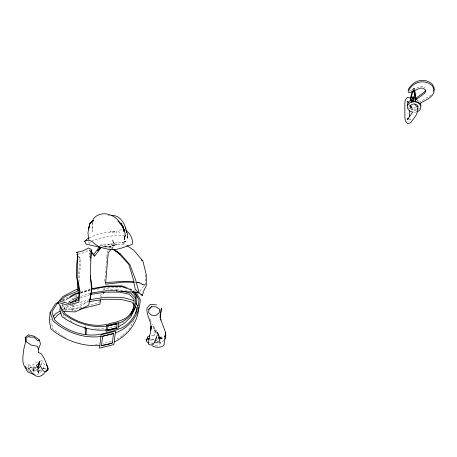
<?xml version="1.0" encoding="UTF-8"?>
<svg xmlns="http://www.w3.org/2000/svg" width="457" height="457" viewBox="0 0 457 457"><rect width="100%" height="100%" fill="white"/><g stroke="black" fill="none" stroke-linecap="round" stroke-linejoin="round"><path stroke-width="0.34" stroke-dasharray="2.29 1.71" d="M140.025 291.275L141.407 288.938L145.417 284.06L145.526 273.76M411.871 98.466L411.917 97.467L414.373 97.787M411.946 98.923L411.963 98.592M412.625 91.423L412.717 89.361L413.185 89.778L413.471 88.367L414.442 88.612L414.619 89.966M412.443 99.083C411.648 97.849 412.968 95.736 414.179 96.958M412.528 100.037L412.648 96.918M412.665 98.918L412.734 96.821M412.762 98.575L412.848 96.741M412.774 99.003L412.54 97.135M412.865 99.118L412.974 96.678M412.979 99.683L413.117 96.633M413.128 99.655L413.265 96.604M413.311 99.038L413.419 96.598M413.465 99.055L413.574 96.61M413.614 99.089L413.722 96.644M413.785 99.1L413.859 96.701M413.905 98.603L413.985 96.77M413.956 99.912L414.093 96.861M414.442 88.612L414.43 88.944L413.459 88.698M414.025 98.958L414.151 97.57M414.111 98.861L414.168 97.638L412.831 97.787M78.256 277.77L79.981 257.971L78.313 255.754M78.935 282.015L80.895 259.479L79.981 257.971M104.716 281.329L105.67 270.39M105.847 268.339L106.264 263.552M106.321 262.866L106.801 257.4M106.858 256.714L107.332 251.276L109.332 248.597M92.32 222.902L92.291 231.488L92.114 227.055L92.885 222.142M28.934 364.863L28.7 368.868L29.122 367.634L28.357 368.69L26.637 367.388M72.149 310.286L71.68 309.6L72.669 303.848M73.726 304.579L72.623 310.971L77.399 309.783M99.289 300.866L98.958 302.785L89.412 305.173M35.537 368.473L35.737 367.679L36.851 366.645L37.348 364.52L35.12 367.411L33.207 366.805L33.767 370.37L31.927 370.45L35.537 368.473L31.436 369.97M413.202 89.441L413.471 88.367M155.974 333.781L156.094 333.336M64.02 310.234L65.608 305.773M61.946 304.436L65.682 309.875L68.127 305.036M76.039 296.97L76.696 295.725L77.153 296.479M30.002 368.268L29.054 370.044L27.94 370.901M63.009 301.323L63.677 300.083L65.528 299.044M61.849 306.167L62.826 304.356M64.46 301.34L65.117 300.135M100.054 296.393L101.717 293.325M103.385 290.252L104.047 289.024L105.533 288.658L115.45 289.612M101.003 297.764L102.985 294.148M128.754 329.606L134.706 319.175M41.067 364.96L42.592 361.847L41.998 360.43L40.576 360.247L39.776 361.024M42.947 368.805L43.689 367.708L44.449 364.686L43.775 363.566L42.632 363.401L40.593 364.572M37.417 364.023C36.189 366.6 32.875 368.668 30.173 367.08L32.755 367.605L30.562 367.342L30.533 366.4M41.827 370.45L40.05 372.855L37.668 374.277L35.178 374.18M100.043 246.06L100.843 244.986L112.302 244.215L107.938 244.741C113.759 243.335 121.036 240.668 126.235 245.055M109.726 248.06L110.925 246.454M62.335 307.39L64.357 304.819M50.304 319.991L51.235 318.912M63.586 308.612L66.276 305.51M163.835 340.368L161.515 342.676L157.722 345.224L154.843 345.532L153.586 345.075M160.675 339.243L162.869 337.026L161.407 337.06L160.641 337.809L159.79 337.323M68.796 302.283L75.205 296.085L76.696 295.725M431.185 95.067L420.354 101.768L419.903 102.402L417.372 100.523M124.087 321.717L119.511 324.453M111.725 248.248L113.804 246.386M113.33 244.341L114.776 243.067M88.292 239.525L89.578 238.394M122.088 335.667L120.505 337.026L115.65 339.46M122.613 335.209L126.829 331.576M37.331 366.103C34.658 368.988 29.711 370.736 26.677 367.388M161.407 337.06L160.715 337.632L159.813 336.632M90.406 242.096L88.801 244.027L88.544 241.776M38.394 368.725L36.189 370.518L33.024 371.415M39.925 370.438L40.976 369.616M157.174 342.173L159.304 340.585M156.717 342.51L158.79 340.968M37.017 369.302L35.395 370.473L32.927 370.536L34.366 370.61L32.784 369.462L33.767 370.37M151.884 343.578L152.707 343.024M88.692 301.134L77.107 308.178L65.682 309.875M68.367 302.266L71.966 300.226M65.282 310.617L70.715 307.567L88.498 301.694M63.186 309.458L69.264 306.081L75.982 303.814M62.226 300.175L69.104 296.387M62.438 300.746L65.454 299.084M145.417 284.06L143.812 284.854L137.517 282.146L134.672 282.06M91.309 241.353C101.391 236.635 112.999 235.424 123.95 235.315M88.904 237.88C97.364 234.321 106.967 230.808 116.158 233.104L116.084 231.213L119.974 232.276L119.665 230.111L122.259 229.385M37.611 361.91C34.841 362.561 33.15 365.988 30.019 365.297L28.705 364.435L28.974 365.411M115.912 326.087L108.509 328.149M80.192 298.015L89.92 294.645M111.314 341.333L102.888 343.653M42.033 368.793L43.689 368.216L44.929 368.353L45.763 368.759L46.323 370.273M80.843 296.404L90.075 293.291M80.015 302.46L88.824 299.866M80.855 291.937L90.269 288.95M80.592 292.623L90.749 289.401M80.386 292.811L90.497 290.006M80.226 293.274L90.286 290.384M71.68 309.6L82.591 306.876M78.204 254.086L83.677 252.744L89.338 250.048L90.223 250.11M111.257 245.992L108.526 246.66L111.165 246.18M154.089 339.614L152.952 339.877L149.285 338.671M118.003 244.506L119.328 244.261L123.721 244.832L124.858 245.569M93.097 289.892L100.814 288.538M103.625 288.047L107.132 287.43L120.951 287.453M409.204 91.126L420.234 86.664L422.902 86.613L424.981 87.881M160.087 338.42L162.081 338.157M102.208 246.991L111.12 246.077M160.041 338.46L163.126 338.214L160.938 338.38L159.779 337.409L161.532 339.117L159.344 335.501M103.539 246.906L105.556 246.751L107.338 246.98L103.459 247.037L105.556 246.751L110.12 247.477L111.856 248.637M110.354 215.515L108.423 215.59L110.565 215.99M97.495 329.034L104.402 328.766M95.342 344.458L98.055 344.372M134.689 282.146L139.202 282.415L144.503 285.459L137.517 282.146M153.541 339.768L149.902 339.477M137.129 282.329L139.202 282.415L145.189 286.065M157.002 342.836L158.945 342.921M30.613 371.347L29.225 371.284L27.214 369.604M137.123 282.266L139.202 282.415M151.404 335.872L153.98 335.712L153.084 336.181L154.42 335.13L155.22 333.393L153.958 327.898L155.866 333.124M116.158 289.681L121.825 290.224M95.399 328.857L96.804 329.063M125.367 290.561L126.715 290.789M153.312 343.521L148.485 342.173M100.843 244.986L110.206 246.774L112.422 248.311M129.611 289.372L130.913 289.824L131.702 290.903M127.149 287.75L129.154 288.447M129.822 288.681L131.833 289.378L133.05 291.029M129.422 289.709L131.959 290.715M129.754 289.155L134.964 291.229M149.548 339.557L153.209 341.088M63.871 336.878L65.791 337.706M417.384 100.277L419.914 102.157M26.506 368.776L29.556 370.621M64.151 316.861L66.482 318.323M69.978 320.528L73.474 322.728M63.232 336.603L52.709 328.817L51.515 321.642M112.862 248.442L111.771 247.58L112.828 248.494M90.223 250.904L89.338 250.048L90.212 251.059M78.278 256.44L80.895 259.479M409.586 119.071L410.289 119.945L409.575 118.123M156.848 331.451L151.907 323.813M104.047 289.024L104.504 289.778M156.602 332.839L154.854 329.8L155.186 331.136L152.33 325.07M62.975 314.553L63.569 316.49M151.033 321.368L150.496 319.517L151.107 321.739M90.046 257.845L89.326 253.081L89.709 256.366M90.018 258.993L90.252 260.97M85.259 325.441L85.339 326.835M409.432 104.796L409.449 109.057M415.699 109.766A3.896 2.999 2.5 0 1 412.711 109.777M415.784 107.766A3.896 2.999 2.5 0 1 412.797 107.783M419.914 107.881A6.764 5.204 2.5 0 1 418.098 109.326M416.367 109.977A6.764 5.204 2.5 0 1 414.442 110.217M409.523 108.697A6.764 5.204 2.5 0 1 408.312 107.492M416.881 111.799A6.764 5.204 2.5 0 1 414.35 112.211M114.821 231.156L109.931 231.922L114.821 231.156M44.038 368.268L43.689 368.216L45.763 368.759L44.038 368.268"/><path stroke-width="0.69" d="M59.958 308.692L59.907 310.48L62.009 316.724C77.319 327.441 98.158 334.078 116.449 327.692M150.65 330.702L151.05 326.098M148.822 309.309L148.708 312.845L151.77 315.216L155.94 315.513L159.122 312.817L159.727 309.24L156.168 306.904L151.558 306.664L148.822 309.309L151.513 306.647M84.933 329.069L85.002 327.161M150.656 330.777C152.844 322.716 146.074 316.055 146.931 308.092L150.284 304.459L156.551 304.859M411.123 99.957L410.637 99.872L410.763 97.124L412.225 91.303M411.837 101.34L411.249 100.106L411.837 101.34L413.374 101.854L414.87 101.425L415.407 100.591L414.339 91.029L413.362 90.783L413.077 92.188L412.591 92.108L410.637 99.872M413.077 92.188L413.362 90.783M413.374 101.854L413.385 101.523M415.493 99.803L415.476 100.134L414.339 91.029M414.87 101.425L415.424 100.26L415.407 100.591M415.602 97.387L415.516 98.175L414.619 89.966M414.922 99.369L416.15 99.529L416.218 98.021L424.673 91.817L425.798 89.835M90.726 258.445L91.337 250.23M420.908 105.881L420.708 103.688M58.473 302.243L55.343 303.968L50.11 312.354L49.373 321.071L50.881 328.777C64.328 340.471 82.329 346.674 100.129 345.601M77.559 255.429L76.839 254.418L77.759 254.446L76.65 264.974L76.508 277.005L79.204 290.001L78.524 300.443L68.064 303.402L59.696 301.192L65.317 296.353L78.164 290.903L77.244 289.395L77.901 281.872M78.164 290.903L78.581 286.116M433.796 91.177L434.15 87.704L432.351 84.299C424.233 76.925 412.894 80.421 408.17 89.789M85.905 334.541L86.607 328.36M160.139 317.866L161.435 308.109L160.658 313.022M89.915 300.392L91.948 287.539L90.749 279.341M100.671 299.683L99.9 304.156L79.444 309.269M151.027 326.287C151.141 332.365 148.439 338.111 148.514 344.087L150.564 345.064L153.038 344.504L154.46 342.356L157.271 335.055M135.849 313.068L136.734 308.326L135.5 306.761M138.842 307.327C137.98 322.396 127.766 335.478 114.41 341.939M165.223 338.985L165.874 335.804L165.417 332.565L165.525 334.872L164.594 336.758M411.5 100.152L410.969 101.922L412.688 101.597M114.09 249.459L120.197 253.675L129.959 264.769L135.598 279.907L139.105 292.863L142.327 295.496L143.766 290.778L146.314 285.699L146.269 274.823L142.887 261.004L133.872 250.327L126.823 245.46M92.463 221.514L93.542 218.617C100.986 209.797 114.987 214.007 120.18 223.205L117.895 221.045M38.816 363.315L42.747 370.256L44.478 371.661L46.671 371.101L47.951 369.17C46.837 363.669 44.398 357.974 40.941 353.472L38.171 352.358L38.428 352.89L38.337 349.571L40.456 343.955L39.416 339.962L34.361 336.289L28.54 334.827L25.215 337.489C26.489 342.779 23.558 347.143 23.444 352.256C22.616 357.865 21.885 364.303 26.209 368.77M39.399 362.43L37.857 367.668L38.605 364.206C37.674 366.828 37.674 369.696 38.491 372.352L37.788 370.998L38.542 372.209M130.434 314.496L133.513 308.069L134.147 299.261L129.228 294.217L119.494 292.109L105.681 292.126L90.572 294.422M135.243 307.652L130.771 316.907L124.43 323.202L118.323 326.926M75.342 301.517L76.639 299.072M60.678 305.676L60.016 306.921L63.506 313.856C75.588 322.836 90.754 327.977 105.87 326.269M103.311 293.548L103.973 292.343M45.751 371.113C41.33 378.893 34.269 377.762 30.236 370.164M156.043 338.351L156.637 337.312M39.096 362.847L39.942 361.424L38.622 363.492M407.753 105.036L409.918 102.665L413.254 101.734M412.374 112.542L407.353 119.688L407.998 118.877L407.484 119.077L408.558 118.751M157.939 339.065L159.367 337.083M38.394 368.725L40.085 366.423M101.134 247.568L94.576 256.131L93.656 254.623L99.243 247.128M110.857 249.385L108.252 252.784L105.516 284.203L123.367 282.14L133.981 282.146M53.098 316.747L55.885 313.508L60.141 311.143M57.85 302.323L67.333 305.127L78.89 302.208L79.946 291.063L77.182 277.096L77.57 252.721L76.25 252.504L83.088 250.83L88.658 247.974L91.246 249.373L90.36 274.463L91.657 290.669L88.681 305.213L75.285 311.908L63.563 311.508L57.85 302.323L63.026 296.456L75.759 289.755L77.244 289.395M101.831 247.745L86.105 244.129L84.665 241.205L88.35 238.143M124.772 241.97L125.749 241.222L122.219 242.781M54.314 318.66L58.045 314.679L61.061 312.982M100.551 247.974L97.649 250.699L101.391 247.374M93.479 220.497L89.955 223.439L88.915 227.466L87.978 232.813L88.589 239.497M70.235 303.299L72.343 301.569M416.15 99.529L424.61 93.325L425.73 91.337L424.919 89.389L422.839 88.115L420.166 88.167L410.386 92.423L409.141 92.634L408.369 92.131L408.101 91.291C412.825 81.929 424.165 78.427 432.288 85.802L434.081 89.212C434.681 96.935 426.141 99.672 420.851 102.911L419.84 103.91L417.304 102.025L413.836 101.374M38.285 371.564L39.925 370.438M155.129 341.065L157.088 339.859M70.938 302.58L76.953 299.135L78.895 298.461M72.566 299.883L75.571 298.187L78.867 297.073M69.858 296.622L74.799 293.851L79.507 292.36M66.305 299.466L75.851 294.125L79.238 293.051M58.816 302.74L57.005 303.734L51.881 311.874L54.874 320.243C68.853 333.027 89.052 338.768 107.235 332.49C112.428 331.611 117.323 329.617 122.208 327.72C132.559 322.254 138.14 311.08 139.008 299.712L134.844 292.331M118.774 323.116C130.017 319.175 137.945 308.018 136.706 295.976L133.455 291.577M115.581 332.85C129.542 327.783 139.762 314.61 140.276 299.638L135.946 292.069M411.043 100.174L409.118 101.328L407.838 103.042A6.764 5.204 2.5 0 0 407.404 105.076M112.456 342.727L109.857 343.778L101.414 345.469M39.416 339.962L37.628 340.671L34.109 337.175L29.459 337.089L29.002 335.958L26.078 338.26L26.483 341.945L31.31 345.149L37.685 346.326L38.337 349.571M116.872 323.79L107.698 326.007M113.616 333.547L102.722 336.243M114.564 245.215L112.188 245.54L117.118 244.404M84.665 241.205C87.321 240.079 90.332 240.039 92.674 241.953C96.267 245.883 101.197 247.985 106.401 248.751C115.37 251.687 123.744 246.963 132.147 244.484L132.798 243.267C132.444 238.314 130.079 233.104 125.852 230.339M149.77 335.752L147.937 336.495L147.325 337.46L148.011 338.511M105.339 282.512L124.664 281.363L134.352 282.066M91.657 288.704L106.932 286.008L121.796 285.888L126.48 287.516M91.446 289.281L106.801 286.562L121.145 286.448L128.96 289.15M90.772 293.183L106.03 290.749L117.095 290.698M89.521 299.758L105.533 297.233L122.31 297.307L133.718 300.5M89.184 301.591L104.916 299.226L120.871 299.358L131.799 302.066L134.267 305.196M101.471 336.421C83.991 338.888 66.174 332.559 53.126 320.905L50.11 312.354M111.645 215.47C120.619 214.893 125.915 225.152 126.589 232.967M116.284 291.012L137.391 292.337L138.985 293.028L135.232 289.298L132.838 277.525L128.783 264.369L119.717 254.429L115.478 250.779M148.959 339.317L146.457 339.682L146.697 341.699L148.616 343.024M34.521 374.14L32.556 374.015L27.671 371.861L26.317 369.679L25.455 366.183M154.34 342.624L157.002 342.836M414.99 97.867L416.218 98.021M410.763 97.124L411.249 97.204M133.478 291.909L138.888 292.811M413.825 101.62L417.292 102.271L419.52 103.596L420.897 106.801L420.429 108.949A6.764 5.204 2.5 0 1 416.881 111.799M149.285 338.671L147.565 338.334L146.057 339.568L146.548 340.751M157.145 333.587L158.196 333.833L157.591 333.444L157.237 332.382L157.465 333.856M121.231 290.846L130.753 293.183L135.426 298.181M413.351 91.114L414.322 91.36M410.569 98.232L408.095 97.404L407.067 97.729L405.262 100.186L404.833 102.962L404.896 118.037L405.353 120.808L407.181 123.241L408.21 123.561L410.672 122.705C413.368 118.392 418.406 114.49 417.395 108.846M152.084 345.726C154.837 347.691 158.345 347.36 161.515 346.857L163.954 345.269L165.6 332.433L160.63 319.209L160.95 320.066L160.224 317.638L160.184 314.05M113.016 249.408L119.957 254.052L116.684 251.464M126.589 232.156L127.469 233.573L127.726 238.211L127.314 236.966M140.945 294.211L142.327 295.496M141.287 259.879L142.218 260.913M90.646 251.567L94.576 256.131M407.924 102.077L407.273 101.271L408.444 102.899M135.855 303.345L137.991 306.19M91.154 251.299L93.656 254.623M132.096 291.44L135.643 296.29C136.135 305.362 132.313 314.77 124.001 319.146C119.94 320.74 115.867 322.391 111.542 323.116C95.57 328.509 78.101 323.47 64.98 313.548L64.037 311.703M414.962 104.225L416.618 106.532M410.009 105.07L412.357 108.332M122.019 225.958L119.843 222.839L123.116 226.701L124.224 231.728L122.744 226.998M157.671 333.616L158.688 335.124M90.892 251.15L91.554 252.195M124.847 235.064L125.492 236.326L124.647 231.528L123.104 227.049L121.145 223.416L123.419 227.82L124.453 231.545L123.104 227.049L124.253 231.556M46.694 364.914L46.391 364.292L47.654 366.885L48.122 369.273L46.671 371.101L47.951 369.17L47.654 366.885M113.41 242.307L113.662 243.05L112.696 240.159M158.345 334.535L159.419 338.506L159.133 336.946L160.019 342.996L160.001 342.356M125.572 227.974L125.864 229.077M411.14 99.62L411.231 100.437M90.246 275.925L90.549 277.976M414.608 90.297L415.584 97.718M25.215 337.489L25.695 341.762M85.419 328.235L85.785 334.524M409.455 110.48L409.483 116.872M416.915 109.12A3.896 2.999 2.5 0 0 417.744 108.12A3.896 2.999 2.5 0 0 415.464 104.202A3.896 2.999 2.5 0 0 410.437 105.864A3.896 2.999 2.5 0 0 412.722 109.783M417.829 106.127A3.896 2.999 2.5 0 1 417.007 107.127M411.494 107.132A3.896 2.999 2.5 0 1 410.632 106.178M413.002 112.125A6.764 5.204 2.5 0 1 407.775 105.041M106.55 325.578L105.95 331.319L118.049 328.366L118.649 322.619L106.55 325.578M107.949 326.007L107.515 330.165L116.644 327.937L117.072 323.779L107.949 326.007M101.123 334.781L99.455 348.125L113.856 344.612L115.524 331.262L101.123 334.781M102.659 336.203L101.448 345.858L112.313 343.207L113.525 333.547L102.659 336.203M412.403 100.186C413.796 102.825 414.813 98.164 412.403 100.186M89.258 226.238L88.424 229.688L89.955 223.439L93.211 220.742L89.955 223.439L89.258 226.238M124.624 239.565L124.344 236.452L124.624 239.565"/></g></svg>
